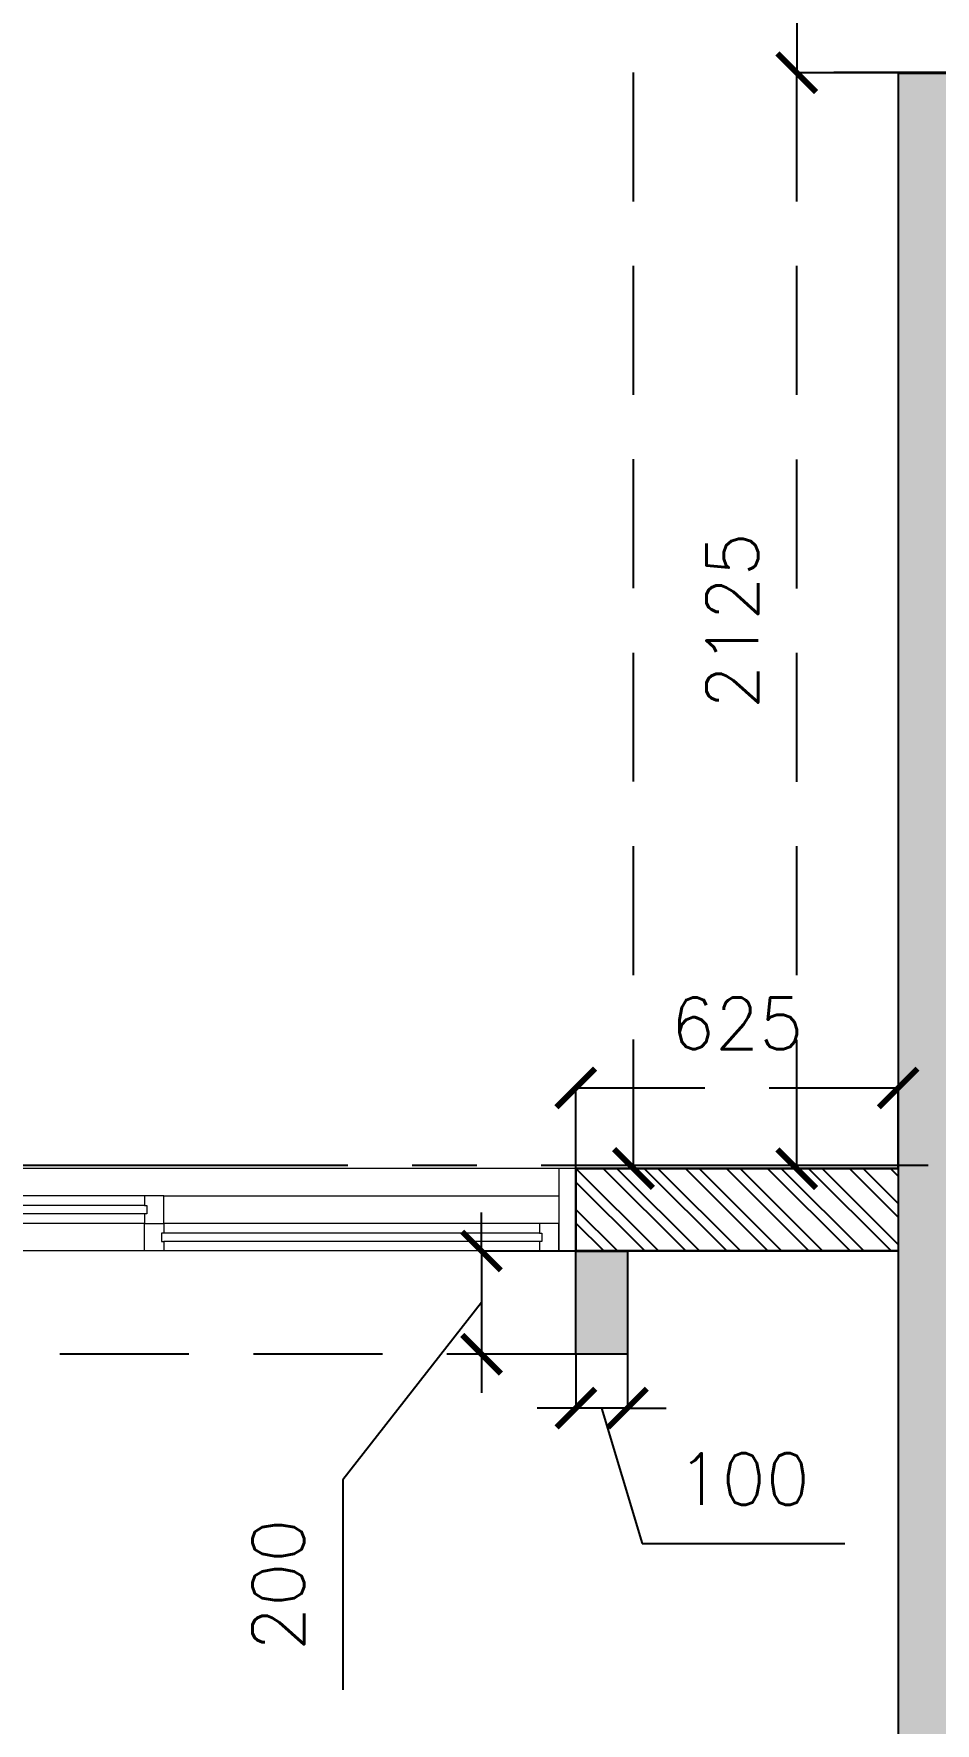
# Model space of a CAD drawing. Header units: millimetres. Extents: x 1180970 to 1231451, y -5737889 to -5695638.
# Drawn here: x 1220636 to 1222383, y -5718649 to -5715374 of the extents above; entities that cross this region are included whole.
import ezdxf

# ---------------------------------------------------------------- set-up
doc = ezdxf.new("R2010")
doc.units = ezdxf.units.MM
doc.header["$LTSCALE"] = 1000
doc.header["$MEASUREMENT"] = 0
for name, pattern in [('3BHK-A$1$AUDIT_D_120904163729-0', [0]), ('AUDIT_D_120904163729-0', [0]), ('T8(T9 IS SIMILAR) - GROUND FLOOR - DIMENSION & TEXTING$0$HIDDEN', [0.375, 0.25, -0.125]), ('T8(T9 IS SIMILAR) - GROUND FLOOR ELEVATION$0$AUDIT_D_120904163729-0', [0]), ('T8(T9 IS SIMILAR) - GROUND FLOOR ELEVATION$1$HIDDEN', [0.375, 0.25, -0.125]), ('T8_REFUGE COLUMNS$0$CENTER2', [1.125, 0.75, -0.125, 0.125, -0.125])]:
    doc.linetypes.add(name, pattern=pattern)
doc.layers.get('0').update_dxf_attribs({"linetype": 'AUDIT_D_120904163729-0'})
for name, color, linetype in [('3BHK-A$1$A-HATCH -160', 251, '3BHK-A$1$AUDIT_D_120904163729-0'), ('T8(T9 IS SIMILAR) - GROUND FLOOR - DIMENSION & TEXTING$0$A-DIMENSIONS', 2, 'T8(T9 IS SIMILAR) - GROUND FLOOR - DIMENSION & TEXTING$0$HIDDEN'), ('T8(T9 IS SIMILAR) - GROUND FLOOR ELEVATION$0$A-DIM', 1, 'T8(T9 IS SIMILAR) - GROUND FLOOR ELEVATION$0$AUDIT_D_120904163729-0'), ('T8(T9 IS SIMILAR) - GROUND FLOOR ELEVATION$0$A-WALL HATCH', 252, 'T8(T9 IS SIMILAR) - GROUND FLOOR ELEVATION$0$AUDIT_D_120904163729-0'), ('T8(T9 IS SIMILAR) - GROUND FLOOR ELEVATION$0$A-WALL-FEATURES', 6, 'T8(T9 IS SIMILAR) - GROUND FLOOR ELEVATION$0$AUDIT_D_120904163729-0'), ('T8_REFUGE COLUMNS$0$A-CENTERLINE', 193, 'T8_REFUGE COLUMNS$0$CENTER2'), ('T8_REFUGE COLUMNS$0$A-RCC COLS', 3, 'Continuous')]:
    doc.layers.add(name, color=color, linetype=linetype)
for name, color, linetype, lineweight in [('3BHK-A$1$Window', 4, 'Continuous', 20), ('3BHK-A$2$A-WALL- 160', 6, 'Continuous', 30), ('T8(T9 IS SIMILAR) - GROUND FLOOR$0$D&W', 8, 'Continuous', 25)]:
    doc.layers.add(name, color=color, linetype=linetype, lineweight=lineweight)
doc.layers.add('T8_REFUGE COLUMNS$0$COL-HATCH', color=7, linetype='Continuous', lineweight=25, true_color=0xa3a3a3)
doc.styles.add('T8(T9 IS SIMILAR) - GROUND FLOOR - DIMENSION & TEXTING$0$Romans 1', font='romans.shx', dxfattribs={"height": 100})
doc.styles.add('T8(T9 IS SIMILAR) - GROUND FLOOR ELEVATION$0$Romans 1', font='romans.shx', dxfattribs={"height": 100})
doc.dimstyles.new('T8(T9 IS SIMILAR) - GROUND FLOOR - DIMENSION & TEXTING$0$ALPINE S', dxfattribs={"dimscale": 0, "dimtxt": 100, "dimasz": 75, "dimexe": 0, "dimexo": 0, "dimgap": 75, "dimtad": 1, "dimdec": 0, "dimzin": 0, "dimdsep": 46, "dimtxsty": 'T8(T9 IS SIMILAR) - GROUND FLOOR - DIMENSION & TEXTING$0$Romans 1', "dimblk": 'T8(T9 IS SIMILAR) - GROUND FLOOR - DIMENSION & TEXTING$0$_ArchTick', "dimcen": 0.09, "dimclrd": 256, "dimclre": 256, "dimclrt": 7, "dimadec": 0, "dimazin": 0, "dimtfac": 1, "dimtdec": 0, "dimtofl": 0, "dimtmove": 1, "dimatfit": 0, "dimldrblk": 'T8(T9 IS SIMILAR) - GROUND FLOOR - DIMENSION & TEXTING$0$_Open90', "dimfxl": 1, "dimtolj": 1, "dimtzin": 0, "dimarcsym": 0})
doc.dimstyles.new('T8(T9 IS SIMILAR) - GROUND FLOOR ELEVATION$0$ALPINE S', dxfattribs={"dimscale": 0, "dimtxt": 100, "dimasz": 75, "dimexe": 0, "dimexo": 0, "dimgap": 75, "dimtad": 1, "dimdec": 0, "dimzin": 0, "dimdsep": 46, "dimtxsty": 'T8(T9 IS SIMILAR) - GROUND FLOOR ELEVATION$0$Romans 1', "dimblk": 'T8(T9 IS SIMILAR) - GROUND FLOOR ELEVATION$0$_ArchTick', "dimcen": 0.09, "dimclrd": 256, "dimclre": 256, "dimclrt": 7, "dimadec": 0, "dimazin": 0, "dimtfac": 1, "dimtdec": 0, "dimtofl": 0, "dimtmove": 1, "dimatfit": 0, "dimldrblk": 'T8(T9 IS SIMILAR) - GROUND FLOOR ELEVATION$0$_Open90', "dimfxl": 1, "dimtolj": 1, "dimtzin": 0, "dimarcsym": 0})

# ---------------------------------------------------------------- blocks, each defined once
blk = doc.blocks.new('3BHK-A$1$2400')
at = {"layer": '3BHK-A$1$Window', "color": 1, "lineweight": 13}
for p, q in [((1151176.5, -5692111.9), (1148842.5, -5692111.9)), ((1149607.5, -5692111.9), (1148880, -5692111.9)), ((1149607.5, -5692165.3), (1148880, -5692165.3)), ((1150373.7, -5692165.3), (1149645, -5692165.3)), ((1150411.2, -5692165.3), (1151176.5, -5692165.3)), ((1149607.5, -5692218.6), (1148842.5, -5692218.6)), ((1150373.7, -5692218.6), (1149645, -5692218.6)), ((1151139, -5692218.6), (1150411.2, -5692218.6)), ((1150373.7, -5692271.9), (1148842.5, -5692271.9)), ((1151139, -5692271.9), (1150411.2, -5692271.9))]:
    blk.add_line(p, q, dxfattribs=at)
at = {"layer": '3BHK-A$1$Window', "color": 5, "lineweight": 13}
for p, q in [((1149607.5, -5692142.2), (1148880, -5692142.2)), ((1149607.5, -5692146.7), (1148880, -5692146.7)), ((1150373.7, -5692183.8), (1149645, -5692183.8)), ((1150373.7, -5692200), (1149645, -5692200)), ((1151139, -5692237.2), (1150411.2, -5692237.2)), ((1151139, -5692253.3), (1150411.2, -5692253.3))]:
    blk.add_line(p, q, dxfattribs=at)
at = {"layer": '3BHK-A$1$Window', "color": 4, "lineweight": 13}
for points in [[(1148842.5, -5692111.9), (1148809.5, -5692111.9), (1148809.5, -5692271.9), (1148842.5, -5692271.9)], [(1148880, -5692146.7), (1148880, -5692165.3), (1148842.5, -5692165.3), (1148842.5, -5692111.9), (1148880, -5692111.9), (1148880, -5692142.2), (1148875.5, -5692142.2), (1148875.5, -5692146.7)], [(1149607.5, -5692146.7), (1149607.5, -5692165.3), (1149645, -5692165.3), (1149645, -5692111.9), (1149607.5, -5692111.9), (1149607.5, -5692142.2), (1149612, -5692142.2), (1149612, -5692146.7)], [(1151209.5, -5692111.9), (1151176.5, -5692111.9), (1151176.5, -5692271.9), (1151209.5, -5692271.9)], [(1149645, -5692200), (1149645, -5692218.6), (1149607.5, -5692218.6), (1149607.5, -5692165.3), (1149645, -5692165.3), (1149645, -5692183.8), (1149640.5, -5692183.8), (1149640.5, -5692200)], [(1150373.7, -5692200), (1150373.7, -5692218.6), (1150411.2, -5692218.6), (1150411.2, -5692165.3), (1150373.7, -5692165.3), (1150373.7, -5692183.8), (1150378.2, -5692183.8), (1150378.2, -5692200)], [(1150411.2, -5692253.3), (1150411.2, -5692271.9), (1150373.7, -5692271.9), (1150373.7, -5692218.6), (1150411.2, -5692218.6), (1150411.2, -5692237.2), (1150406.7, -5692237.2), (1150406.7, -5692253.3)], [(1151139, -5692253.3), (1151139, -5692271.9), (1151176.5, -5692271.9), (1151176.5, -5692218.6), (1151139, -5692218.6), (1151139, -5692237.2), (1151143.5, -5692237.2), (1151143.5, -5692253.3)]]:
    blk.add_lwpolyline(points, close=True, dxfattribs=at)
blk = doc.blocks.new('3BHK-A')
at = {"layer": '3BHK-A$1$A-HATCH -160', "linetype": 'ByBlock'}
h = blk.add_hatch(dxfattribs=at)
h.set_pattern_fill('ANSI32', color=256, scale=150)
h.set_pattern_definition([(45, (-0.65, 1285.594), (-39.77475644, 39.77475644), []), (45, (25.864, 1285.594), (-39.77475644, 39.77475644), [])])
h.paths.add_polyline_path([(1190857.7, -5717574.7), (1190232.7, -5717574.7), (1190232.7, -5717734.7), (1190857.7, -5717734.7)])
at = {"layer": '3BHK-A$2$A-WALL- 160', "linetype": 'ByBlock'}
for p, q in [((1190857.7, -5717573.4, 0), (1190232.7, -5717573.4, 0)), ((1190857.7, -5717573.4, 0), (1190857.7, -5717733.4, 0)), ((1190857.7, -5717733.4, 0), (1190232.7, -5717733.4, 0))]:
    blk.add_line(p, q, dxfattribs=at)
at = {"layer": '3BHK-A$2$A-WALL- 160', "linetype": 'ByBlock', "xscale": -1}
blk.add_blockref('3BHK-A$1$2400', (2342067.1, -25461.5, 0), dxfattribs=at)
blk = doc.blocks.new('T8_REFUGE COLUMNS')
at = {"layer": 'T8_REFUGE COLUMNS$0$COL-HATCH', "linetype": 'ByBlock'}
h = blk.add_hatch(color=256, dxfattribs=at)
h.dxf.hatch_style = 1
h.paths.add_polyline_path([(1222612.1, -5719684.9), (1222312.1, -5719684.9), (1222312.1, -5715449.9), (1222612.1, -5715449.9)])
at = {"layer": 'T8_REFUGE COLUMNS$0$A-CENTERLINE'}
blk.add_line((1223494.9, -5717567.4), (1182495.9, -5717567.4), dxfattribs=at)
at = {"layer": 'T8_REFUGE COLUMNS$0$A-RCC COLS', "linetype": 'ByBlock'}
blk.add_lwpolyline([(1222612.1, -5719684.9), (1222312.1, -5719684.9), (1222312.1, -5715449.9), (1222612.1, -5715449.9)], close=True, dxfattribs=at)
blk = doc.blocks.new('T8(T9 IS SIMILAR) - GROUND FLOOR ELEVATION$0$_ArchTick')
at = {"color": 0, "linetype": 'ByBlock', "const_width": 0.15}
blk.add_lwpolyline([(-0.5, -0.5), (0.5, 0.5)], dxfattribs=at)
blk = doc.blocks.new('*D336')
at = {"layer": 'T8(T9 IS SIMILAR) - GROUND FLOOR ELEVATION$0$A-DIM', "lineweight": -2, "transparency": 16777216}
for p, q in [((1221504.2, -5717733.5), (1221504.2, -5717658.5)), ((1221504.2, -5717733.5), (1221504.2, -5717933.5)), ((1221504.2, -5717833.5), (1221235.2, -5718176.9)), ((1221504.2, -5717933.5), (1221504.2, -5718008.5)), ((1221235.2, -5718176.9), (1221235.2, -5718584))]:
    blk.add_line(p, q, dxfattribs=at)
at = {"layer": 'T8(T9 IS SIMILAR) - GROUND FLOOR ELEVATION$0$A-DIM', "linetype": 'T8(T9 IS SIMILAR) - GROUND FLOOR ELEVATION$1$HIDDEN', "lineweight": -2, "transparency": 16777216}
for p, q in [((1221686.9, -5717733.5), (1221504.2, -5717733.5)), ((1221686.9, -5717933.5), (1221504.2, -5717933.5))]:
    blk.add_line(p, q, dxfattribs=at)
at = {"layer": 'T8(T9 IS SIMILAR) - GROUND FLOOR ELEVATION$0$A-DIM', "linetype": 'ByBlock', "lineweight": -2, "transparency": 16777216, "xscale": 75, "yscale": 75, "zscale": 75}
for p, rotation in [((1221504.2, -5717733.5), 270), ((1221504.2, -5717933.5), 90)]:
    blk.add_blockref('T8(T9 IS SIMILAR) - GROUND FLOOR ELEVATION$0$_ArchTick', p, dxfattribs=dict(at, rotation=rotation))
at = {"layer": 'T8(T9 IS SIMILAR) - GROUND FLOOR ELEVATION$0$A-DIM', "color": 7, "linetype": 'ByBlock', "transparency": 16777216, "insert": (1221110.2, -5718380.5), "char_height": 100, "attachment_point": 5, "rotation": 90, "style": 'T8(T9 IS SIMILAR) - GROUND FLOOR ELEVATION$0$Romans 1'}
blk.add_mtext('\\A1;200', dxfattribs=at)
blk = doc.blocks.new('T8(T9 IS SIMILAR) - GROUND FLOOR ELEVATION$0$_Open90')
at = {"color": 0, "linetype": 'ByBlock', "lineweight": -2}
for p, q in [((-0.5, 0.5), (0, 0)), ((0, 0), (-1, 0)), ((0, 0), (-0.5, -0.5))]:
    blk.add_line(p, q, dxfattribs=at)
blk = doc.blocks.new('*D346')
at = {"layer": 'T8(T9 IS SIMILAR) - GROUND FLOOR ELEVATION$0$A-DIM', "linetype": 'T8(T9 IS SIMILAR) - GROUND FLOOR ELEVATION$1$HIDDEN', "lineweight": -2, "transparency": 16777216}
for p, q in [((1221686.9, -5717933.5), (1221686.9, -5718038)), ((1221786.9, -5717933.5), (1221786.9, -5718038))]:
    blk.add_line(p, q, dxfattribs=at)
at = {"layer": 'T8(T9 IS SIMILAR) - GROUND FLOOR ELEVATION$0$A-DIM', "lineweight": -2, "transparency": 16777216}
for p, q in [((1221686.9, -5718038), (1221611.9, -5718038)), ((1221786.9, -5718038), (1221686.9, -5718038)), ((1221736.9, -5718038), (1221815.6, -5718300.5)), ((1221786.9, -5718038), (1221861.9, -5718038)), ((1221815.6, -5718300.5), (1222208.5, -5718300.5))]:
    blk.add_line(p, q, dxfattribs=at)
at = {"layer": 'T8(T9 IS SIMILAR) - GROUND FLOOR ELEVATION$0$A-DIM', "linetype": 'ByBlock', "lineweight": -2, "transparency": 16777216, "xscale": 75, "yscale": 75, "zscale": 75}
blk.add_blockref('T8(T9 IS SIMILAR) - GROUND FLOOR ELEVATION$0$_ArchTick', (1221686.9, -5718038), dxfattribs=at)
at = {"layer": 'T8(T9 IS SIMILAR) - GROUND FLOOR ELEVATION$0$A-DIM', "linetype": 'ByBlock', "lineweight": -2, "transparency": 16777216, "xscale": 75, "yscale": 75, "zscale": 75, "rotation": 180}
blk.add_blockref('T8(T9 IS SIMILAR) - GROUND FLOOR ELEVATION$0$_ArchTick', (1221786.9, -5718038), dxfattribs=at)
at = {"layer": 'T8(T9 IS SIMILAR) - GROUND FLOOR ELEVATION$0$A-DIM', "color": 7, "linetype": 'ByBlock', "transparency": 16777216, "insert": (1222012.1, -5718175.5), "char_height": 100, "attachment_point": 5, "style": 'T8(T9 IS SIMILAR) - GROUND FLOOR ELEVATION$0$Romans 1', "bg_fill": 3, "box_fill_scale": 1.25, "bg_fill_color": 256, "bg_fill_true_color": 13158600, "bg_fill_transparency": 0}
blk.add_mtext('\\A1;100', dxfattribs=at)
blk = doc.blocks.new('T8(T9 IS SIMILAR) - GROUND FLOOR - DIMENSION & TEXTING$0$_ArchTick')
at = {"color": 0, "linetype": 'ByBlock', "const_width": 0.15}
blk.add_lwpolyline([(-0.5, -0.5), (0.5, 0.5)], dxfattribs=at)
blk = doc.blocks.new('*D606')
at = {"layer": 'T8(T9 IS SIMILAR) - GROUND FLOOR - DIMENSION & TEXTING$0$A-DIMENSIONS', "linetype": 'T8(T9 IS SIMILAR) - GROUND FLOOR - DIMENSION & TEXTING$0$HIDDEN', "lineweight": -2, "transparency": 16777216}
for p, q in [((1221686.8, -5717573.6), (1221686.8, -5717417.3)), ((1222311.7, -5717573.6), (1222311.7, -5717417.3))]:
    blk.add_line(p, q, dxfattribs=at)
at = {"layer": 'T8(T9 IS SIMILAR) - GROUND FLOOR - DIMENSION & TEXTING$0$A-DIMENSIONS', "lineweight": -2, "transparency": 16777216}
blk.add_line((1221686.8, -5717417.3), (1222311.7, -5717417.3), dxfattribs=at)
at = {"layer": 'T8(T9 IS SIMILAR) - GROUND FLOOR - DIMENSION & TEXTING$0$A-DIMENSIONS', "linetype": 'ByBlock', "lineweight": -2, "transparency": 16777216, "xscale": 75, "yscale": 75, "zscale": 75, "rotation": 180}
blk.add_blockref('T8(T9 IS SIMILAR) - GROUND FLOOR - DIMENSION & TEXTING$0$_ArchTick', (1221686.8, -5717417.3), dxfattribs=at)
at = {"layer": 'T8(T9 IS SIMILAR) - GROUND FLOOR - DIMENSION & TEXTING$0$A-DIMENSIONS', "linetype": 'ByBlock', "lineweight": -2, "transparency": 16777216, "xscale": 75, "yscale": 75, "zscale": 75}
blk.add_blockref('T8(T9 IS SIMILAR) - GROUND FLOOR - DIMENSION & TEXTING$0$_ArchTick', (1222311.7, -5717417.3), dxfattribs=at)
at = {"layer": 'T8(T9 IS SIMILAR) - GROUND FLOOR - DIMENSION & TEXTING$0$A-DIMENSIONS', "color": 7, "linetype": 'ByBlock', "transparency": 16777216, "insert": (1221999.3, -5717292.3), "char_height": 100, "attachment_point": 5, "style": 'T8(T9 IS SIMILAR) - GROUND FLOOR - DIMENSION & TEXTING$0$Romans 1'}
blk.add_mtext('\\A1;625', dxfattribs=at)
blk = doc.blocks.new('T8(T9 IS SIMILAR) - GROUND FLOOR - DIMENSION & TEXTING$0$_Open90')
at = {"color": 0, "linetype": 'ByBlock', "lineweight": -2}
for p, q in [((-0.5, 0.5), (0, 0)), ((0, 0), (-1, 0)), ((0, 0), (-0.5, -0.5))]:
    blk.add_line(p, q, dxfattribs=at)
blk = doc.blocks.new('*D607')
at = {"layer": 'T8(T9 IS SIMILAR) - GROUND FLOOR - DIMENSION & TEXTING$0$A-DIMENSIONS', "linetype": 'T8(T9 IS SIMILAR) - GROUND FLOOR - DIMENSION & TEXTING$0$HIDDEN', "lineweight": -2, "transparency": 16777216}
for p, q in [((1221733.4, -5710748.9), (1221798.6, -5710748.9)), ((1221710.2, -5717573.6), (1221798.6, -5717573.6))]:
    blk.add_line(p, q, dxfattribs=at)
at = {"layer": 'T8(T9 IS SIMILAR) - GROUND FLOOR - DIMENSION & TEXTING$0$A-DIMENSIONS', "lineweight": -2, "transparency": 16777216}
blk.add_line((1221798.6, -5717573.6), (1221798.6, -5710748.9), dxfattribs=at)
at = {"layer": 'T8(T9 IS SIMILAR) - GROUND FLOOR - DIMENSION & TEXTING$0$A-DIMENSIONS', "linetype": 'ByBlock', "lineweight": -2, "transparency": 16777216, "xscale": 75, "yscale": 75, "zscale": 75}
for p, rotation in [((1221798.6, -5710748.9), 90), ((1221798.6, -5717573.6), 270)]:
    blk.add_blockref('T8(T9 IS SIMILAR) - GROUND FLOOR - DIMENSION & TEXTING$0$_ArchTick', p, dxfattribs=dict(at, rotation=rotation))
at = {"layer": 'T8(T9 IS SIMILAR) - GROUND FLOOR - DIMENSION & TEXTING$0$A-DIMENSIONS', "color": 7, "linetype": 'ByBlock', "transparency": 16777216, "insert": (1221673.6, -5714161.3), "char_height": 100, "attachment_point": 5, "rotation": 90, "style": 'T8(T9 IS SIMILAR) - GROUND FLOOR - DIMENSION & TEXTING$0$Romans 1'}
blk.add_mtext('\\A1;6825', dxfattribs=at)
blk = doc.blocks.new('*D484')
at = {"layer": 'T8(T9 IS SIMILAR) - GROUND FLOOR - DIMENSION & TEXTING$0$A-DIMENSIONS', "linetype": 'T8(T9 IS SIMILAR) - GROUND FLOOR - DIMENSION & TEXTING$0$HIDDEN', "lineweight": -2, "transparency": 16777216}
for p, q in [((1222436.9, -5714149.3), (1222115.1, -5714149.3)), ((1222436.9, -5715449.1), (1222115.1, -5715449.1))]:
    blk.add_line(p, q, dxfattribs=at)
at = {"layer": 'T8(T9 IS SIMILAR) - GROUND FLOOR - DIMENSION & TEXTING$0$A-DIMENSIONS', "lineweight": -2, "transparency": 16777216}
blk.add_line((1222115.1, -5714149.3), (1222115.1, -5715449.1), dxfattribs=at)
at = {"layer": 'T8(T9 IS SIMILAR) - GROUND FLOOR - DIMENSION & TEXTING$0$A-DIMENSIONS', "linetype": 'ByBlock', "lineweight": -2, "transparency": 16777216, "xscale": 75, "yscale": 75, "zscale": 75}
for p, rotation in [((1222115.1, -5714149.3), 90), ((1222115.1, -5715449.1), 270)]:
    blk.add_blockref('T8(T9 IS SIMILAR) - GROUND FLOOR - DIMENSION & TEXTING$0$_ArchTick', p, dxfattribs=dict(at, rotation=rotation))
at = {"layer": 'T8(T9 IS SIMILAR) - GROUND FLOOR - DIMENSION & TEXTING$0$A-DIMENSIONS', "color": 7, "linetype": 'ByBlock', "transparency": 16777216, "insert": (1221990.1, -5714799.2), "char_height": 100, "attachment_point": 5, "rotation": 90, "style": 'T8(T9 IS SIMILAR) - GROUND FLOOR - DIMENSION & TEXTING$0$Romans 1'}
blk.add_mtext('\\A1;1300', dxfattribs=at)
blk = doc.blocks.new('*D485')
at = {"layer": 'T8(T9 IS SIMILAR) - GROUND FLOOR - DIMENSION & TEXTING$0$A-DIMENSIONS', "linetype": 'T8(T9 IS SIMILAR) - GROUND FLOOR - DIMENSION & TEXTING$0$HIDDEN', "lineweight": -2, "transparency": 16777216}
for p, q in [((1222312.1, -5715449.3), (1222115.1, -5715449.3)), ((1222312.1, -5717573.9), (1222115.1, -5717573.9))]:
    blk.add_line(p, q, dxfattribs=at)
at = {"layer": 'T8(T9 IS SIMILAR) - GROUND FLOOR - DIMENSION & TEXTING$0$A-DIMENSIONS', "lineweight": -2, "transparency": 16777216}
blk.add_line((1222115.1, -5717573.9), (1222115.1, -5715449.3), dxfattribs=at)
at = {"layer": 'T8(T9 IS SIMILAR) - GROUND FLOOR - DIMENSION & TEXTING$0$A-DIMENSIONS', "linetype": 'ByBlock', "lineweight": -2, "transparency": 16777216, "xscale": 75, "yscale": 75, "zscale": 75}
for p, rotation in [((1222115.1, -5715449.3), 90), ((1222115.1, -5717573.9), 270)]:
    blk.add_blockref('T8(T9 IS SIMILAR) - GROUND FLOOR - DIMENSION & TEXTING$0$_ArchTick', p, dxfattribs=dict(at, rotation=rotation))
at = {"layer": 'T8(T9 IS SIMILAR) - GROUND FLOOR - DIMENSION & TEXTING$0$A-DIMENSIONS', "color": 7, "linetype": 'ByBlock', "transparency": 16777216, "insert": (1221990.1, -5716511.6), "char_height": 100, "attachment_point": 5, "rotation": 90, "style": 'T8(T9 IS SIMILAR) - GROUND FLOOR - DIMENSION & TEXTING$0$Romans 1'}
blk.add_mtext('\\A1;2125', dxfattribs=at)
blk = doc.blocks.new('T8(T9 IS SIMILAR) - GROUND FLOOR ELEVATION')
at = {"layer": 'T8(T9 IS SIMILAR) - GROUND FLOOR ELEVATION$0$A-WALL HATCH', "linetype": 'ByBlock'}
h = blk.add_hatch(dxfattribs=at)
h.set_pattern_fill('ZIGZAG', color=256, scale=250)
h.set_pattern_definition([(0, (0, 0), (31.25, 31.25), [31.25, -31.25]), (90, (31.25, 0), (-31.25, 31.25), [31.25, -31.25])])
h.paths.add_polyline_path([(1186332.7, -5719983.5), (1186332.7, -5719683.5), (1186432.7, -5719683.5), (1186432.7, -5719883.5), (1186982.7, -5719883.5), (1186982.7, -5719523.5), (1187082.7, -5719523.5), (1187082.7, -5719983.5)])
h.paths.add_polyline_path([(1190232.7, -5719983.5), (1190232.7, -5719683.5), (1190132.7, -5719683.5), (1190132.7, -5719883.5), (1189582.7, -5719883.5), (1189582.7, -5719523.5), (1189482.7, -5719523.5), (1189482.7, -5719983.5)])
h.paths.add_polyline_path([(1190857.7, -5717933.5), (1190857.7, -5717733.5), (1190757.7, -5717733.5), (1190757.7, -5717933.5)])
h.paths.add_polyline_path([(1193357.7, -5717733.5), (1193357.7, -5717933.5), (1193257.7, -5717933.5), (1193257.7, -5717733.5)])
h.paths.add_polyline_path([(1196632.8, -5709938.8), (1196632.8, -5709738.8), (1196532.8, -5709738.8), (1196532.8, -5709938.8)])
h.paths.add_polyline_path([(1194132, -5709738.8), (1194132, -5709938.8), (1194032, -5709938.8), (1194032, -5709738.8)])
h.paths.add_polyline_path([(1195742.7, -5701889.7), (1196212.8, -5701889.7), (1196212.8, -5702349.7), (1196112.8, -5702349.7), (1196112.8, -5701989.7), (1195742.7, -5701989.7)])
h.paths.add_polyline_path([(1198312.8, -5702349.7), (1198312.8, -5701889.7), (1199132.6, -5701889.7), (1199132.6, -5701989.7), (1198412.8, -5701989.7), (1198412.8, -5702349.7)])
h.paths.add_polyline_path([(1199662.5, -5701090.3), (1199662.5, -5700890.3), (1199762.5, -5700890.3), (1199762.5, -5701090.3)])
h.paths.add_polyline_path([(1201862.6, -5700890.3), (1201862.6, -5701090.3), (1201962.6, -5701090.3), (1201962.6, -5700890.3)])
h.paths.add_polyline_path([(1210681.9, -5700890.3), (1210681.9, -5701090.3), (1210581.9, -5701090.3), (1210581.9, -5700890.3)])
h.paths.add_polyline_path([(1212882, -5701090.3), (1212882, -5700890.3), (1212782, -5700890.3), (1212782, -5701090.3)])
h.paths.add_polyline_path([(1214231.8, -5702349.7), (1214231.8, -5701889.7), (1213412.3, -5701889.7), (1213412.3, -5701989.7), (1214131.8, -5701989.7), (1214131.8, -5702349.7)])
h.paths.add_polyline_path([(1216801.9, -5701889.7), (1216331.8, -5701889.7), (1216331.8, -5702349.7), (1216431.8, -5702349.7), (1216431.8, -5701989.7), (1216801.9, -5701989.7)])
h.paths.add_polyline_path([(1215911.7, -5709938.8), (1215911.7, -5709738.8), (1216011.7, -5709738.8), (1216011.7, -5709938.8)])
h.paths.add_polyline_path([(1218412.5, -5709738.8), (1218412.5, -5709938.8), (1218512.5, -5709938.8), (1218512.5, -5709738.8)])
h.paths.add_polyline_path([(1221686.9, -5717933.5), (1221686.9, -5717733.5), (1221786.9, -5717733.5), (1221786.9, -5717933.5)])
h.paths.add_polyline_path([(1219186.9, -5717733.5), (1219186.9, -5717933.5), (1219286.9, -5717933.5), (1219286.9, -5717733.5)])
h.paths.add_polyline_path([(1222311.8, -5719983.5), (1222311.8, -5719683.5), (1222411.8, -5719683.5), (1222411.8, -5719883.5), (1222961.8, -5719883.5), (1222961.8, -5719523.5), (1223061.8, -5719523.5), (1223061.8, -5719983.5)])
h.paths.add_polyline_path([(1226211.8, -5719983.5), (1226211.8, -5719683.5), (1226111.8, -5719683.5), (1226111.8, -5719883.5), (1225561.8, -5719883.5), (1225561.8, -5719523.5), (1225461.8, -5719523.5), (1225461.8, -5719983.5)])
h.paths.add_polyline_path([(1217001.9, -5727584.6), (1216901.9, -5727584.6), (1216901.9, -5727784.6), (1216356.8, -5727784.6), (1216356.8, -5727424.6), (1216256.8, -5727424.6), (1216256.8, -5727884.6), (1217001.9, -5727884.6)])
h.paths.add_polyline_path([(1214156.8, -5727424.6), (1214056.8, -5727424.6), (1214056.8, -5727784.6), (1213412.3, -5727784.6), (1213412.3, -5727884.6), (1214156.8, -5727884.6)])
h.paths.add_polyline_path([(1210681.9, -5728884), (1210681.9, -5728684), (1210581.9, -5728684), (1210581.9, -5728884)])
h.paths.add_polyline_path([(1212882, -5728684), (1212882, -5728884), (1212782, -5728884), (1212782, -5728684)])
h.paths.add_polyline_path([(1201862.6, -5728884), (1201862.6, -5728684), (1201962.6, -5728684), (1201962.6, -5728884)])
h.paths.add_polyline_path([(1199662.5, -5728684), (1199662.5, -5728884), (1199762.5, -5728884), (1199762.5, -5728684)])
h.paths.add_polyline_path([(1198387.7, -5727424.6), (1198487.7, -5727424.6), (1198487.7, -5727784.6), (1199132.3, -5727784.6), (1199132.3, -5727884.6), (1198387.7, -5727884.6)])
h.paths.add_polyline_path([(1195542.6, -5727584.6), (1195642.6, -5727584.6), (1195642.6, -5727784.6), (1196187.7, -5727784.6), (1196187.7, -5727424.6), (1196287.7, -5727424.6), (1196287.7, -5727884.6), (1195542.6, -5727884.6)])
at = {"layer": 'T8(T9 IS SIMILAR) - GROUND FLOOR ELEVATION$0$A-WALL-FEATURES', "color": 8, "linetype": 'T8(T9 IS SIMILAR) - GROUND FLOOR ELEVATION$1$HIDDEN'}
blk.add_line((1221686.9, -5717933.5, 0), (1219286.9, -5717933.5, 0), dxfattribs=at)
at = {"layer": 'T8(T9 IS SIMILAR) - GROUND FLOOR ELEVATION$0$A-WALL-FEATURES', "linetype": 'ByBlock', "elevation": 0}
blk.add_lwpolyline([(1221686.9, -5717933.5), (1221686.9, -5717733.5), (1221786.9, -5717733.5), (1221786.9, -5717933.5)], close=True, dxfattribs=at)
at = {"layer": 'T8(T9 IS SIMILAR) - GROUND FLOOR ELEVATION$0$A-DIM', "linetype": 'ByBlock'}
dim = blk.add_linear_dim(base=(1221504.2, -5717933.5), p1=(1221686.9, -5717733.5, 0), p2=(1221686.9, -5717933.5, 0), angle=90, dimstyle='T8(T9 IS SIMILAR) - GROUND FLOOR ELEVATION$0$ALPINE S', override={"dimscale": 1, "dimfxl": 5, "dimarcsym": 1}, dxfattribs=at)
dim.commit()
dim.dimension.update_dxf_attribs({"geometry": '*D336', "text_midpoint": (1221235.2, -5718251.9), "dimtype": 128})
dim = blk.add_linear_dim(base=(1221686.9, -5718038), p1=(1221786.9, -5717933.5, 0), p2=(1221686.9, -5717933.5, 0), dimstyle='T8(T9 IS SIMILAR) - GROUND FLOOR ELEVATION$0$ALPINE S', override={"dimscale": 1, "dimfxl": 5, "dimtfill": 1, "dimarcsym": 1}, dxfattribs=at)
dim.commit()
dim.dimension.update_dxf_attribs({"geometry": '*D346', "text_midpoint": (1221890.6, -5718175.5)})
blk = doc.blocks.new('T8(T9 IS SIMILAR) - GROUND FLOOR')
at = {"layer": 'T8(T9 IS SIMILAR) - GROUND FLOOR$0$D&W', "linetype": 'ByBlock'}
blk.add_blockref('T8_REFUGE COLUMNS', (0, 0), dxfattribs=at)
at = {"layer": 'T8(T9 IS SIMILAR) - GROUND FLOOR$0$D&W', "linetype": 'ByBlock', "xscale": -1}
blk.add_blockref('3BHK-A', (2412544.6, 0), dxfattribs=at)
at = {"layer": 'T8(T9 IS SIMILAR) - GROUND FLOOR$0$D&W', "linetype": 'ByBlock'}
blk.add_blockref('T8(T9 IS SIMILAR) - GROUND FLOOR ELEVATION', (0, 0), dxfattribs=at)
blk = doc.blocks.new('T8(T9 IS SIMILAR) - GROUND FLOOR - DIMENSION & TEXTING')
at = {"layer": 'T8(T9 IS SIMILAR) - GROUND FLOOR - DIMENSION & TEXTING$0$A-DIMENSIONS', "linetype": 'ByBlock'}
for base, p1, p2, picture, middle in [((1221798.6, -5710748.9, 0.5), (1221710.2, -5717573.6, 0.5), (1221733.4, -5710748.9, 0.5), '*D607', (1221673.6, -5714161.3, 0.5)), ((1222115.1, -5715449.1, 0.5), (1222436.9, -5714149.3), (1222436.9, -5715449.1, 0.5), '*D484', (1221990.1, -5714799.2, 0.5)), ((1222115.1, -5715449.3), (1222312.1, -5717573.9, 0.5), (1222312.1, -5715449.3), '*D485', (1221990.1, -5716511.6))]:
    dim = blk.add_linear_dim(base=base, p1=p1, p2=p2, angle=90, dimstyle='T8(T9 IS SIMILAR) - GROUND FLOOR - DIMENSION & TEXTING$0$ALPINE S', override={"dimscale": 1, "dimfxl": 5, "dimarcsym": 1}, dxfattribs=at)
    dim.commit()
    dim.dimension.update_dxf_attribs({"geometry": picture, "text_midpoint": middle})
dim = blk.add_linear_dim(base=(1222311.7, -5717417.3, 0.5), p1=(1221686.8, -5717573.6, 0.5), p2=(1222311.7, -5717573.6, 0.5), dimstyle='T8(T9 IS SIMILAR) - GROUND FLOOR - DIMENSION & TEXTING$0$ALPINE S', override={"dimscale": 1, "dimfxl": 5, "dimarcsym": 1}, dxfattribs=at)
dim.commit()
dim.dimension.update_dxf_attribs({"geometry": '*D606', "text_midpoint": (1221999.3, -5717292.3, 0.5)})

msp = doc.modelspace()

# ---------------------------------------------------------------- block references
at = {"linetype": 'ByBlock'}
msp.add_blockref('T8(T9 IS SIMILAR) - GROUND FLOOR', (0, 0), dxfattribs=at)

# ---------------------------------------------------------------- next in the draw order: block references
msp.add_blockref('T8(T9 IS SIMILAR) - GROUND FLOOR - DIMENSION & TEXTING', (0, 0), dxfattribs=at)

doc.saveas('drawing.dxf')
